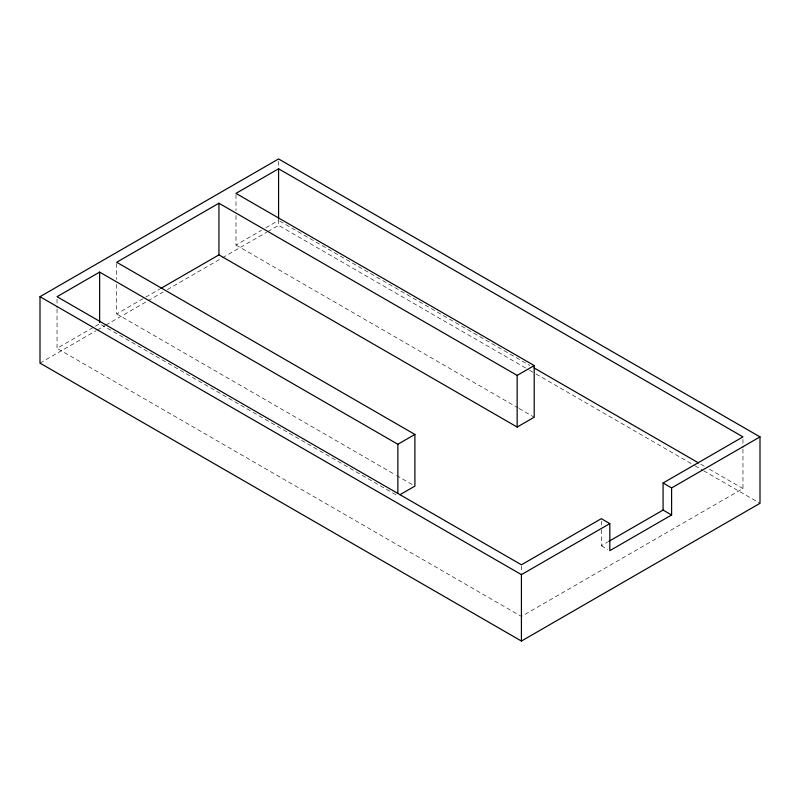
<?xml version="1.0" encoding="UTF-8"?>
<svg xmlns="http://www.w3.org/2000/svg" width="800" height="800" viewBox="0 0 800 800"><rect width="100%" height="100%" fill="white"/><g stroke="black" fill="none" stroke-linecap="round" stroke-linejoin="round"><path stroke-width="0.6" stroke-dasharray="4 3" d="M57.04 308.99L57.04 348.35L94.32 326.82M95.38 326.21L99.64 323.75L397.87 495.93M116.69 284.39L116.69 313.91L144.67 297.75M145.75 297.13L159.74 289.06M235.98 215.52L235.98 245.04L261.54 230.28M265.8 227.82L278.58 220.44L278.58 225.36L528.49 369.64M40 363.11L96.14 330.69M97.22 330.07L104.77 325.71M105.85 325.09L146.88 301.4M147.95 300.78L163.07 292.05M167.39 289.56L221.36 258.4M222.44 257.77L266.7 232.22M267.78 231.59L278.58 225.36M601.3 529.75L601.3 545.74L607.69 542.05M742.96 449.19L742.96 488.55L521.42 616.45L57.04 348.35M279.66 221.07L529.71 365.43M700.74 464.18L705.07 466.68M709.4 469.18L742.96 488.55M529.57 370.27L534.98 373.39M536.06 374.02L694.01 465.21M695.09 465.83L702.66 470.2M703.74 470.83L760 503.31M235.98 245.04L517.99 407.86M519.07 408.48L534.2 417.22M601.3 545.74L607.69 549.43M116.69 313.91L395.46 474.86M396.54 475.48L412.75 484.84M742.96 439.35L742.96 447.96M601.3 521.14L601.3 528.52M521.42 566.03L521.42 573.41M278.58 161.41L278.58 167.56M235.98 194.62L235.98 210.6M116.69 263.49L116.69 279.47M57.04 299.15L57.04 307.76"/><path stroke-width="1.2" d="M40 296.69L278.58 158.95L760 436.89L760 503.31L521.42 641.05L40 363.11L40 296.69L521.42 574.64L609.82 523.6L609.82 550.66L671.6 514.99L671.6 487.93L760 436.89M400 494.7L414.91 486.09L414.91 434.44L397.87 444.27L99.64 272.1L57.04 296.69L521.42 564.8L601.3 518.68L609.82 523.6M160.81 288.43L218.93 254.88L517.16 427.06L534.2 417.22L534.2 365.56L517.16 375.4L218.93 203.22L116.69 262.26L414.91 434.44M608.76 541.43L663.08 510.07L663.08 483.01L742.96 436.89L278.58 168.79L235.98 193.39L534.2 365.56M534.04 367.93L698.58 462.93M663.08 483.01L671.6 487.93M663.08 510.07L671.6 514.99M521.42 574.64L521.42 641.05M517.16 375.4L517.16 427.06M397.87 444.27L397.87 493.47M278.58 168.79L278.58 219.21M218.93 203.22L218.93 254.88M99.64 272.1L99.64 322.52"/></g></svg>
